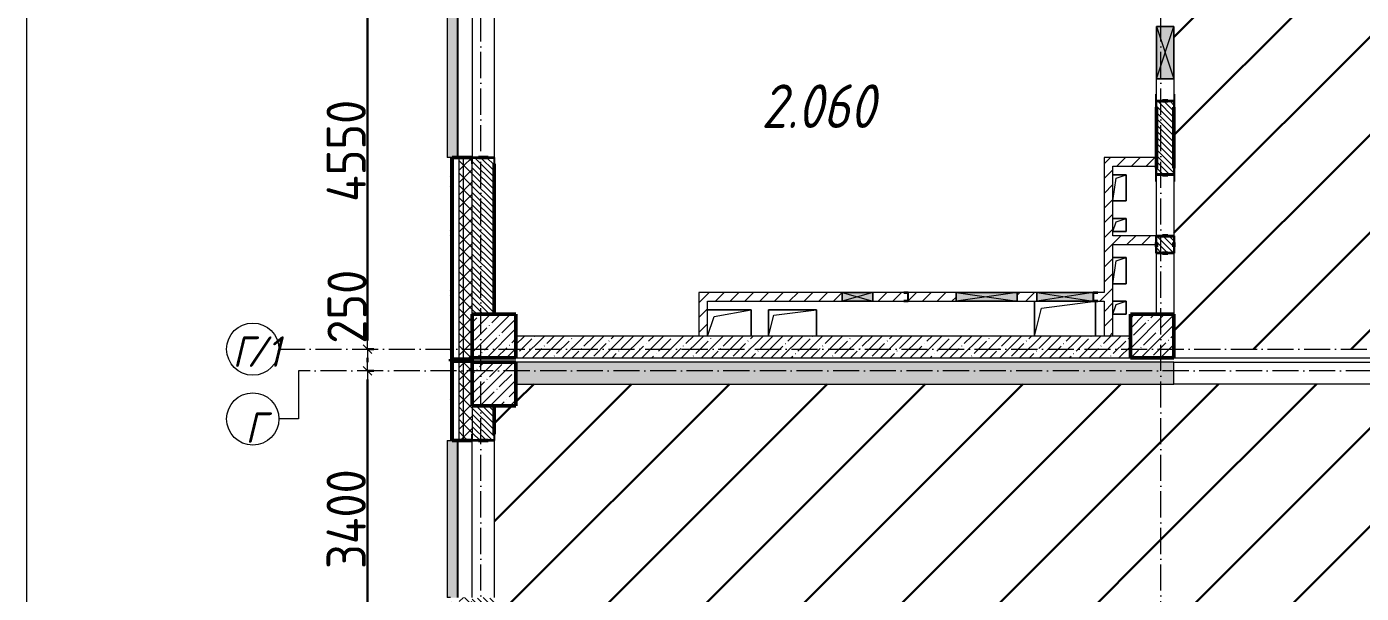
# Model space of a CAD drawing. Header units: millimetres. Extents: x 35697 to 388678, y -91946 to 171347.
# Drawn here: x 35697 to 51010, y 70544 to 77045 of the extents above; entities that cross this region are included whole.
import ezdxf

# ---------------------------------------------------------------- set-up
doc = ezdxf.new("R2010")
doc.units = ezdxf.units.MM
doc.linetypes.add('50_200_ШТРИХ_1Т_ш5_п1_п1_', pattern=[700, 500, -100, 0, -100])
for name, color, linetype, lineweight in [('2.1) ПГП окна 2.8 м', 5, 'Continuous', 30), ('3.1) ЖБ окна 1.2 м', 102, 'Continuous', 30), ('A-____-____-DIMS', 7, 'Continuous', 9), ('A-DETL-GENF-OTLN', 7, 'Continuous', 9), ('A-FLOR-____-OTLN', 7, 'Continuous', 9), ('A-GENM-____-MCUT', 7, 'Continuous', 25), ('A-GENM-____-OTLN', 7, 'Continuous', 9), ('A-GENM-____-OTLN-1', 7, 'Continuous', 25), ('A-GLAZ-____-OTLN', 7, 'Continuous', 9), ('A-WALL-____-MCUT-1', 7, 'Continuous', 9), ('A-WALL-____-MCUT-2', 7, 'Continuous', 50), ('A-WALL-____-MCUT-3', 7, 'Continuous', 9), ('A-WALL-____-OTLN', 7, 'Continuous', 9), ('A-WALL-____-PATT-1', 7, 'Continuous', 9), ('A-WALL-FNSH-MCUT-1', 7, 'Continuous', 9), ('I-WALL-____-OTLN', 7, 'Continuous', 9), ('S-COLS-____-MCUT', 7, 'Continuous', 50), ('S-COLS-____-OTLN', 7, 'Continuous', 9), ('S-GRID-____-IDEN', 7, 'Continuous', 9), ('S-GRID-____-OTLN', 7, 'Continuous', 9), ('S-GRID-____-OTLN-1', 7, '50_200_ШТРИХ_1Т_ш5_п1_п1_', 9), ('Марки помещений', 7, 'Continuous', 9)]:
    doc.layers.add(name, color=color, linetype=linetype, lineweight=lineweight)
doc.layers.add('A-GLAZ-____-OTLN-1', color=7, linetype='Continuous', lineweight=9, true_color=0xc0c0c0)
doc.styles.add('ISOCPEUR_I', font='isocpeui.ttf', dxfattribs={"width": 0.9, "height": 2.5})
doc.styles.add('ISOCPEUR_I_3', font='isocpeui.ttf', dxfattribs={"width": 0.85, "height": 2.2})
doc.styles.add('СПДС', font='isocpeur.ttf', dxfattribs={"width": 0.9})
doc.dimstyles.new('Размера А3', dxfattribs={"dimtxt": 200, "dimasz": 100, "dimexe": 70, "dimexo": 100, "dimgap": 20, "dimtad": 1, "dimdec": 0, "dimrnd": 10, "dimzin": 0, "dimdsep": 46, "dimtxsty": 'СПДС', "dimblk": 'ARROWHEAD_6', "dimcen": 1, "dimclrd": 256, "dimclre": 256, "dimclrt": 256, "dimazin": 0, "dimtfac": 1, "dimtdec": 0, "dimtmove": 2, "dimatfit": 3, "dimfxl": 1, "dimtolj": 1, "dimtzin": 0, "dimarcsym": 0})
pattern_1 = [(135, (43259.71, 63713.66), (-35.35534, -35.35534), [])]
pattern_2 = [(45, (43259.71, 63713.66), (-70.71068, 70.71068), []), (135, (43259.71, 63713.66), (-70.71068, -70.71068), [])]
pattern_3 = [(45, (43259.71, 63713.66), (-84.8528, 84.8528), [])]
pattern_4 = [(45, (43259.71, 63713.66), (-114.0493, 114.0493), []), (45, (43373.76, 63713.66), (-114.0493, 114.0493), [201.612, -40.322, 3.353, -36.97])]
pattern_5 = [(45, (43259.71, 63713.66), (-85.5366, 85.5366), []), (45, (43316.74, 63713.66), (-85.5366, 85.5366), [])]

# ---------------------------------------------------------------- blocks, each defined once
blk = doc.blocks.new('BSC_Колонна _Прямоугольная - 500х500-V42-АР1_План отверстий 2 этажа в осях 1-64_А-ГГ')
at = {"layer": 'S-COLS-____-OTLN'}
h = blk.add_hatch(dxfattribs=at)
h.set_pattern_fill('FP_71', color=256, style=0, pattern_type=2)
h.set_pattern_definition([(45, (2200, -9781.04), (-114.0493, 114.0493), []), (45, (2314.05, -9781.04), (-114.0493, 114.0493), [201.612, -40.322, 3.353, -36.97])])
h.paths.add_polyline_path([(-250, -250), (250, -250), (250, 250), (-250, 250)], flags=0)
at = {"layer": 'S-COLS-____-MCUT'}
for p, q in [((250, 250), (-250, 250)), ((-250, 250), (-250, -250)), ((250, -250), (250, 250)), ((-250, -250), (250, -250))]:
    blk.add_line(p, q, dxfattribs=at)
blk = doc.blocks.new('BSC_Колонна _Прямоугольная - 500х500-V43-АР1_План отверстий 2 этажа в осях 1-64_А-ГГ')
at = {"layer": 'S-COLS-____-OTLN'}
h = blk.add_hatch(dxfattribs=at)
h.set_pattern_fill('FP_72', color=256, style=0, pattern_type=2)
h.set_pattern_definition([(45, (-5350, -9781.04), (-114.0493, 114.0493), []), (45, (-5235.95, -9781.04), (-114.0493, 114.0493), [201.613, -40.323, 3.353, -36.97])])
h.paths.add_polyline_path([(-250, -250), (250, -250), (250, 250), (-250, 250)], flags=0)
at = {"layer": 'S-COLS-____-MCUT'}
for p, q in [((250, 250), (-250, 250)), ((-250, 250), (-250, -250)), ((250, -250), (250, 250)), ((-250, -250), (250, -250))]:
    blk.add_line(p, q, dxfattribs=at)
blk = doc.blocks.new('BSC_Колонна _Прямоугольная - 500х500-V137-АР1_План отверстий 2 этажа в осях 1-64_А-ГГ')
at = {"layer": 'S-COLS-____-OTLN'}
h = blk.add_hatch(dxfattribs=at)
h.set_pattern_fill('FP_167', color=256, style=0, pattern_type=2)
h.set_pattern_definition([(45, (2200, -9231.04), (-114.0493, 114.0493), []), (45, (2314.05, -9231.04), (-114.0493, 114.0493), [201.612, -40.322, 3.353, -36.97])])
h.paths.add_polyline_path([(-250, -250), (250, -250), (250, 250), (-250, 250), (-250, 105)], flags=0)
at = {"layer": 'S-COLS-____-MCUT'}
for p, q in [((250, 250), (-250, 250)), ((-250, 250), (-250, -250)), ((250, -250), (250, 250)), ((-250, -250), (250, -250))]:
    blk.add_line(p, q, dxfattribs=at)
blk = doc.blocks.new('Фахверк_СКБ_Уголок - 250_2700-27497298-АР1_План отверстий 2 этажа в осях 1-64_А-ГГ')
at = {"layer": 'A-GENM-____-MCUT'}
for p, q in [((200, 181), (125, 181)), ((125, 181), (125, 106)), ((131, 106), (131, 175)), ((131, 175), (200, 175)), ((200, 175), (200, 181)), ((125, 106), (131, 106)), ((131, -6), (125, -6)), ((125, -6), (125, -81)), ((125, -81), (200, -81)), ((131, -75), (131, -6)), ((200, -75), (131, -75)), ((200, -81), (200, -75))]:
    blk.add_line(p, q, dxfattribs=at)
blk = doc.blocks.new('Фахверк_СКБ_Уголок - 200_3960_зеркало-28268689-АР1_План отверстий 2 этажа в осях 1-64_А-ГГ')
at = {"layer": 'A-GENM-____-MCUT'}
for p, q in [((200, 156), (125, 156)), ((125, 156), (125, 81)), ((200, 150), (200, 156)), ((125, 81), (131, 81)), ((131, 19), (125, 19)), ((125, 19), (125, -56)), ((131, 81), (131, 150)), ((131, 150), (200, 150)), ((131, -50), (131, 19)), ((125, -56), (200, -56)), ((200, -50), (131, -50)), ((200, -56), (200, -50))]:
    blk.add_line(p, q, dxfattribs=at)
blk = doc.blocks.new('154_Стойка_СКБ_Уголок - СМ-2180_200-28268025-АР1_План отверстий 2 этажа в осях 1-64_А-ГГ')
at = {"layer": 'A-GENM-____-MCUT'}
for p, q in [((125, 156), (125, 81)), ((200, 156), (125, 156)), ((200, 150), (200, 156)), ((125, 81), (131, 81)), ((131, 19), (125, 19)), ((125, 19), (125, -56)), ((131, 81), (131, 150)), ((131, 150), (200, 150)), ((131, -50), (131, 19)), ((125, -56), (200, -56)), ((200, -50), (131, -50)), ((200, -56), (200, -50))]:
    blk.add_line(p, q, dxfattribs=at)
blk = doc.blocks.new('Стойка_Влож_Уголок_Опорный - Уголок-28213941-АР1_План отверстий 2 этажа в осях 1-64_А-ГГ')
at = {"layer": 'A-GENM-____-OTLN'}
for p, q in [((-212, -6), (-212, 0)), ((0, 0), (0, -6)), ((-212, -75), (-212, -6)), ((-212, -6), (-206, -6)), ((-212, -75), (-206, -75)), ((-6, -6), (0, -6)), ((-6, -75), (0, -75)), ((0, -6), (0, -75))]:
    blk.add_line(p, q, dxfattribs=at)
blk = doc.blocks.new('154_Фахверк_СКБ_Швеллер - Тип_100_3960-28318856-АР1_План отверстий 2 этажа в осях 1-64_А-ГГ')
at = {"layer": 'A-GENM-____-MCUT'}
for p, q in [((175, 50), (125, 50)), ((125, 50), (125, -50)), ((128, 47), (175, 47)), ((128, -47), (128, 47)), ((175, 47), (175, 50)), ((125, -50), (175, -50)), ((175, -47), (128, -47)), ((175, -50), (175, -47))]:
    blk.add_line(p, q, dxfattribs=at)
blk = doc.blocks.new('Стены 5 - Стены 4-30145060-АР1_План отверстий 2 этажа в осях 1-64_А-ГГ')
at = {"layer": 'A-WALL-____-MCUT-2'}
for p, q in [((-1844, 41030), (-1844, 41010)), ((-1594, 41030), (-1844, 41030)), ((-1844, 41010), (-1594, 41010)), ((-1594, 41010), (-1594, 41030))]:
    blk.add_line(p, q, dxfattribs=at)
blk = doc.blocks.new('AR_Отверстие прямоугольное _в плите_ - AR_Отверстие прямоугольное _в плите_-V148-АР1_План отверстий 2 этажа в осях 1-64_А-ГГ')
at = {"layer": 'A-GENM-____-OTLN'}
for p, q in [((75, 75), (-75, 75)), ((-75, -75), (-37, 37)), ((-37, 37), (75, 75)), ((75, -75), (75, 75)), ((-75, -75), (75, -75))]:
    blk.add_line(p, q, dxfattribs=at)
blk = doc.blocks.new('AR_Отверстие прямоугольное _в плите_ - AR_Отверстие прямоугольное _в плите_-V149-АР1_План отверстий 2 этажа в осях 1-64_А-ГГ')
at = {"layer": 'A-GENM-____-OTLN'}
for p, q in [((75, 150), (-75, 150)), ((-75, -150), (-37, 113)), ((-37, 113), (75, 150)), ((75, -150), (75, 150)), ((-75, -150), (75, -150))]:
    blk.add_line(p, q, dxfattribs=at)
blk = doc.blocks.new('AR_Отверстие прямоугольное _в плите_ - AR_Отверстие прямоугольное _в плите_-30552525-АР1_План отверстий 2 этажа в осях 1-64_А-ГГ')
at = {"layer": 'A-GENM-____-OTLN'}
for p, q in [((-350, 200), (-350, -200)), ((-270, 120), (350, 200)), ((350, -200), (350, 200)), ((-350, -200), (-270, 120))]:
    blk.add_line(p, q, dxfattribs=at)
blk = doc.blocks.new('AR_Отверстие прямоугольное _в плите_ - AR_Отверстие прямоугольное _в плите_-30459267-АР1_План отверстий 2 этажа в осях 1-64_А-ГГ')
at = {"layer": 'A-GENM-____-OTLN'}
for p, q in [((250, 150), (-250, 150)), ((-250, -150), (-175, 75)), ((-175, 75), (250, 150)), ((250, -150), (250, 150))]:
    blk.add_line(p, q, dxfattribs=at)
blk = doc.blocks.new('AR_Отверстие прямоугольное _в плите_ - AR_Отверстие прямоугольное _в плите_-30552596-АР1_План отверстий 2 этажа в осях 1-64_А-ГГ')
at = {"layer": 'A-GENM-____-OTLN'}
for p, q in [((275, 150), (-275, 150)), ((-275, 150), (-275, -150)), ((-275, -150), (-215, 90)), ((-215, 90), (275, 150)), ((275, -150), (275, 150))]:
    blk.add_line(p, q, dxfattribs=at)
blk = doc.blocks.new('Отлив_СКБ - Отлив витража_120_НВФ-31885689-АР1_План отверстий 2 этажа в осях 1-64_А-ГГ')
at = {"layer": 'A-GLAZ-____-OTLN-1'}
for points in [[(1800, 2), (1800, 120), (0, 120), (0, 2), (1103, 2)], [(1103, 0), (1800, 0), (1800, 2), (0, 2), (0, 0)]]:
    blk.add_hatch(color=256, dxfattribs=at).paths.add_polyline_path(points, flags=0)
at = {"layer": 'A-GLAZ-____-OTLN'}
for p, q in [((0, 83), (0, 120)), ((1800, 120), (0, 120)), ((0, 2), (1800, 2)), ((1800, 120), (1800, 83)), ((1800, 0), (0, 0))]:
    blk.add_line(p, q, dxfattribs=at)
blk = doc.blocks.new('AR_Отверстие прямоугольное _в стене_ - AR_Отверстие прямоугольное _в стене__ОВ-36887039-АР1_План отверстий 2 этажа в осях 1-64_А-ГГ')
at = {"layer": 'A-GLAZ-____-OTLN'}
blk.add_hatch(color=256, dxfattribs=at).paths.add_polyline_path([(325, -50), (325, 50), (-325, 50), (-325, -50), (55, -50)], flags=0)
at = {"layer": 'A-DETL-GENF-OTLN'}
for p, q in [((-325, -50), (-325, 50)), ((-325, 50), (325, 50)), ((325, 50), (-325, -50)), ((-325, 50), (325, -50)), ((325, 50), (-325, 50)), ((-325, 50), (-325, -50)), ((325, 50), (325, -50)), ((325, -50), (325, 50)), ((325, -50), (-325, -50)), ((-325, -50), (325, -50))]:
    blk.add_line(p, q, dxfattribs=at)
blk = doc.blocks.new('AR_Отверстие прямоугольное _в стене__БезПР - AR_Отверстие прямоугольное _в стене__БезПР-36429042-АР1_План отверстий 2 этажа в осях 1-64_А-ГГ')
at = {"layer": 'A-GLAZ-____-OTLN'}
blk.add_hatch(color=256, dxfattribs=at).paths.add_polyline_path([(-350, -50), (350, -50), (350, 50), (-350, 50)], flags=0)
at = {"layer": 'A-DETL-GENF-OTLN'}
for p, q in [((-350, -50), (-350, 50)), ((-350, 50), (350, 50)), ((350, 50), (-350, -50)), ((-350, 50), (350, -50)), ((350, 50), (-350, 50)), ((-350, 50), (-350, -50)), ((350, 50), (350, -50)), ((350, -50), (350, 50)), ((350, -50), (-350, -50)), ((-350, -50), (350, -50))]:
    blk.add_line(p, q, dxfattribs=at)
at = {"layer": 'A-GLAZ-____-OTLN'}
blk.add_line((350, 50), (-350, 50), dxfattribs=at)
blk = doc.blocks.new('AR_Отверстие прямоугольное _в стене__БезПР - AR_Отверстие прямоугольное _в стене__БезПР-36788977-АР1_План отверстий 2 этажа в осях 1-64_А-ГГ')
at = {"layer": 'A-GLAZ-____-OTLN'}
blk.add_hatch(color=256, dxfattribs=at).paths.add_polyline_path([(175, -50), (175, 50), (-175, 50), (-175, -50)], flags=0)
at = {"layer": 'A-DETL-GENF-OTLN'}
for p, q in [((-175, -50), (-175, 50)), ((-175, 50), (175, 50)), ((175, 50), (-175, -50)), ((-175, 50), (175, -50)), ((175, 50), (-175, 50)), ((-175, 50), (-175, -50)), ((175, 50), (175, -50)), ((175, -50), (175, 50)), ((175, -50), (-175, -50)), ((-175, -50), (175, -50))]:
    blk.add_line(p, q, dxfattribs=at)
at = {"layer": 'A-GLAZ-____-OTLN'}
blk.add_line((175, 50), (-175, 50), dxfattribs=at)
blk = doc.blocks.new('AR_Отверстие прямоугольное _в стене_ - AR_Отверстие прямоугольное _в стене__ОВ-36870782-АР1_План отверстий 2 этажа в осях 1-64_А-ГГ')
at = {"layer": 'A-GLAZ-____-OTLN'}
blk.add_hatch(color=256, dxfattribs=at).paths.add_polyline_path([(-300, 100), (-300, -100), (300, -100), (300, 100)], flags=0)
at = {"layer": 'A-DETL-GENF-OTLN'}
for p, q in [((-300, -100), (-300, 100)), ((-300, 100), (300, 100)), ((300, 100), (-300, -100)), ((-300, 100), (300, -100)), ((300, 100), (-300, 100)), ((-300, 100), (-300, -100)), ((300, 100), (300, -100)), ((300, -100), (300, 100)), ((300, -100), (-300, -100)), ((-300, -100), (300, -100))]:
    blk.add_line(p, q, dxfattribs=at)
blk = doc.blocks.new('154_Фахверк_СКБ_Швеллер - Тип_100_3960_зеркало-V199-АР1_План отверстий 2 этажа в осях 1-64_А-ГГ')
at = {"layer": 'A-GENM-____-MCUT'}
for p, q in [((175, 50), (125, 50)), ((128, 47), (175, 47)), ((128, -47), (128, 47)), ((175, 47), (175, 50)), ((125, -50), (175, -50)), ((175, -47), (128, -47)), ((175, -50), (175, -47))]:
    blk.add_line(p, q, dxfattribs=at)
blk = doc.blocks.new('Ось сетки - Круг_Ø6_00__ISO-2_5_0_9K_-25732049-АР1_План отверстий 2 этажа в осях 1-64_А-ГГ')
at = {"layer": 'S-GRID-____-IDEN'}
blk.add_circle((0, 0), 3, dxfattribs=at)
blk = doc.blocks.new('ARROWHEAD_6')
at = {"color": 0, "linetype": 'Continuous'}
for p, q in [((0, 0), (-1, 0)), ((-0.5, -0.5), (0.5, 0.5))]:
    blk.add_line(p, q, dxfattribs=at)
blk = doc.blocks.new('*D1862')
at = {"layer": 'A-____-____-DIMS', "lineweight": -2, "transparency": 16777216}
for p, q in [((-19249, 468397), (-19173, 468397)), ((-19243, 465097), (-19243, 468297)), ((-19249, 464997), (-19173, 464997))]:
    blk.add_line(p, q, dxfattribs=at)
at = {"layer": 'Defpoints', "color": 0, "transparency": 16777216}
for p in [(-19349, 468397), (-19243, 468397), (-19349, 464997)]:
    blk.add_point(p, dxfattribs=at)
at = {"layer": 'A-____-____-DIMS', "lineweight": -2, "transparency": 16777216, "xscale": 100, "yscale": 100, "zscale": 100}
for p, rotation in [((-19243, 468397), 90), ((-19243, 464997), 270)]:
    blk.add_blockref('ARROWHEAD_6', p, dxfattribs=dict(at, rotation=rotation))
at = {"layer": 'A-____-____-DIMS', "transparency": 16777216, "insert": (-19488, 466697), "char_height": 450, "attachment_point": 5, "rotation": 90, "style": 'СПДС'}
blk.add_mtext('\\A1;3400', dxfattribs=at)
blk = doc.blocks.new('*D1863')
at = {"layer": 'A-____-____-DIMS', "lineweight": -2, "transparency": 16777216}
for p, q in [((-19249, 468647), (-19173, 468647)), ((-19243, 468497), (-19243, 468547)), ((-19249, 468397), (-19173, 468397))]:
    blk.add_line(p, q, dxfattribs=at)
at = {"layer": 'Defpoints', "color": 0, "transparency": 16777216}
for p in [(-19349, 468647), (-19243, 468647), (-19349, 468397)]:
    blk.add_point(p, dxfattribs=at)
at = {"layer": 'A-____-____-DIMS', "lineweight": -2, "transparency": 16777216, "xscale": 100, "yscale": 100, "zscale": 100}
for p, rotation in [((-19243, 468647), 90), ((-19243, 468397), 270)]:
    blk.add_blockref('ARROWHEAD_6', p, dxfattribs=dict(at, rotation=rotation))
at = {"layer": 'A-____-____-DIMS', "transparency": 16777216, "insert": (-19703, 468709), "char_height": 450, "attachment_point": 1, "rotation": 90, "line_spacing_factor": 1.149209, "style": 'СПДС'}
blk.add_mtext('\\A1;250', dxfattribs=at)
blk = doc.blocks.new('*D1864')
at = {"layer": 'A-____-____-DIMS', "lineweight": -2, "transparency": 16777216}
for p, q in [((-19249, 473197), (-19173, 473197)), ((-19243, 468747), (-19243, 473097)), ((-19249, 468647), (-19173, 468647))]:
    blk.add_line(p, q, dxfattribs=at)
at = {"layer": 'Defpoints', "color": 0, "transparency": 16777216}
for p in [(-19349, 473197), (-19243, 473197), (-19349, 468647)]:
    blk.add_point(p, dxfattribs=at)
at = {"layer": 'A-____-____-DIMS', "lineweight": -2, "transparency": 16777216, "xscale": 100, "yscale": 100, "zscale": 100}
for p, rotation in [((-19243, 473197), 90), ((-19243, 468647), 270)]:
    blk.add_blockref('ARROWHEAD_6', p, dxfattribs=dict(at, rotation=rotation))
at = {"layer": 'A-____-____-DIMS', "transparency": 16777216, "insert": (-19488, 470922), "char_height": 450, "attachment_point": 5, "rotation": 90, "style": 'СПДС'}
blk.add_mtext('\\A1;4550', dxfattribs=at)
blk = doc.blocks.new('2этаж')
at = {"layer": 'S-GRID-____-OTLN-1', "color": 251, "ltscale": 0.6, "true_color": 0x636466}
for p, q in [((-17941.7, 454533.3), (-17941.7, 508896.9)), ((-10141.7, 454533.3), (-10141.7, 508896.9)), ((-20260.4, 468647), (8278.9, 468647)), ((88482.7, 468397), (-20037.2, 468397))]:
    blk.add_line(p, q, dxfattribs=at)
at = {"layer": 'S-GRID-____-IDEN', "char_height": 350, "attachment_point": 1, "style": 'ISOCPEUR_I'}
for s, insert, width in [('\\fISOCPEUR|b0|i1|c204|p34|;\\W.9;Г', (-20792.1, 468793.6), 202.025), ('/1', (-20625.4, 468793.6), 346.329), ('\\fISOCPEUR|b0|i1|c204|p34|;\\W.9;Г', (-20644.3, 467922.7), 202.025)]:
    blk.add_mtext(s, dxfattribs=dict(at, insert=insert, width=width))
at = {"layer": 'A-____-____-DIMS'}
for base, p1, p2, picture, middle in [((-19243.1, 473197), (-19349.1, 468647), (-19349.1, 473197), '*D1864', (-19488.1, 470922)), ((-19243.1, 468397), (-19349.1, 464997), (-19349.1, 468397), '*D1862', (-19488.1, 466697))]:
    dim = blk.add_linear_dim(base=base, p1=p1, p2=p2, angle=90, dimstyle='Размера А3', override={"dimtxt": 450}, dxfattribs=at)
    dim.commit()
    dim.dimension.update_dxf_attribs({"geometry": picture, "text_midpoint": middle})
dim = blk.add_linear_dim(base=(-19243.1, 468647), p1=(-19349.1, 468397), p2=(-19349.1, 468647), angle=90, dimstyle='Размера А3', override={"dimtxt": 450}, dxfattribs=at)
dim.commit()
dim.dimension.update_dxf_attribs({"geometry": '*D1863', "text_midpoint": (-19403, 469093.8), "dimtype": 128, "text_rotation": 90})

msp = doc.modelspace()

# ---------------------------------------------------------------- hatches: boundary and pattern name
at = {"layer": '2.1) ПГП окна 2.8 м'}
h = msp.add_hatch(dxfattribs=at)
h.set_pattern_fill('ANSI31', color=5, scale=250)
h.paths.add_polyline_path([(52860, 77645), (52860, 77895), (48860, 77895), (48860, 77645), (48860, 77420), (48866, 77420), (48866, 77345), (48866, 77270), (48860, 77045), (48860, 76445), (48860, 76270), (48866, 76270), (48866, 76201), (48866, 76195), (48866, 76120), (48860, 75420), (48866, 75420), (48866, 75345), (48866, 75339), (48866, 75270), (48860, 74645), (48866, 74645), (48866, 74570), (48860, 74520), (48866, 74520), (48866, 74445), (48860, 73745), (48860, 73345), (52860, 73345), (52860, 73745)])
h = msp.add_hatch(dxfattribs=at)
h.set_pattern_fill('ANSI31', color=5, scale=250)
h.paths.add_polyline_path([(48710, 72945), (41310, 72945), (41310, 72695), (41060, 72695), (41060, 72370), (41066, 72370), (41066, 72295), (41060, 70495), (41066, 70495), (41066, 70420), (41063, 70245), (41160, 70245), (41160, 70045), (41310, 70045), (41310, 69795), (42910, 69795), (43360, 69795), (44460, 69795), (45110, 69795), (45710, 69795), (45960, 69795), (46760, 69795), (48360, 69795), (48560, 69795), (48710, 69795)])
h = msp.add_hatch(dxfattribs=at)
h.set_pattern_fill('ANSI31', color=5, scale=250)
h.paths.add_polyline_path([(53110, 72945), (52860, 72945), (48860, 72945), (48710, 72945), (48710, 69795), (49085, 69795), (49085, 69801), (49160, 69801), (49520, 69795), (49820, 69795), (50235, 69795), (50235, 69801), (50304, 69801), (50310, 69801), (50385, 69801), (51835, 69795), (51835, 69801), (51910, 69801), (51916, 69801), (51985, 69801), (52390, 69795), (52590, 69795), (52985, 69795), (52985, 69801), (53054, 69801), (53060, 69801), (53110, 69801)])
at = {"layer": 'A-WALL-____-PATT-1'}
h = msp.add_hatch(dxfattribs=at)
h.set_pattern_fill('FP_3', color=256, style=0, pattern_type=2)
h.set_pattern_definition(pattern_5)
h.paths.add_polyline_path([(40560, 73230), (40580, 73230), (40580, 75545), (40560, 75545), (40560, 74769)], flags=0)
h.paths.add_polyline_path([(40580, 77345), (40580, 78795), (40560, 78795), (40560, 77345)], flags=0)
h.paths.add_polyline_path([(40580, 80595), (40580, 81795), (40560, 81795), (40560, 80595)], flags=0)
h.paths.add_polyline_path([(40560, 83595), (40580, 83595), (40580, 84795), (40560, 84795)], flags=0)
h.paths.add_polyline_path([(40580, 86595), (40580, 87795), (40560, 87795), (40560, 86595)], flags=0)
h.paths.add_polyline_path([(40580, 89595), (40580, 90520), (40560, 90520), (40560, 89595)], flags=0)
h = msp.add_hatch(dxfattribs=at)
h.set_pattern_fill('FP_1', color=256, style=0, pattern_type=2)
h.set_pattern_definition(pattern_2)
h.paths.add_polyline_path([(40710, 73230), (40710, 75545), (40660, 75545), (40660, 73230)], flags=0)
h.paths.add_polyline_path([(40710, 77345), (40710, 78795), (40660, 78795), (40660, 77345)], flags=0)
h.paths.add_polyline_path([(40710, 80595), (40710, 81795), (40660, 81795), (40660, 80595)], flags=0)
h.paths.add_polyline_path([(40660, 83595), (40710, 83595), (40710, 84795), (40660, 84795)], flags=0)
h.paths.add_polyline_path([(40710, 86595), (40710, 87795), (40660, 87795), (40660, 86595)], flags=0)
h.paths.add_polyline_path([(40710, 89595), (40710, 90445), (40660, 90445), (40660, 89595)], flags=0)
h = msp.add_hatch(dxfattribs=at)
h.set_pattern_fill('FP_1', color=256, style=0, pattern_type=2)
h.set_pattern_definition(pattern_2)
h.paths.add_polyline_path([(40710, 73230), (40810, 73230), (40810, 75470), (40804, 75470), (40804, 75545), (40710, 75545), (40710, 73245)], flags=0)
h.paths.add_polyline_path([(40804, 77345), (40804, 77420), (40810, 77420), (40810, 78720), (40804, 78720), (40804, 78795), (40710, 78795), (40710, 77345)], flags=0)
h.paths.add_polyline_path([(40804, 80595), (40804, 80670), (40810, 80670), (40810, 81720), (40804, 81720), (40804, 81795), (40710, 81795), (40710, 80595)], flags=0)
h.paths.add_polyline_path([(40710, 83595), (40804, 83595), (40804, 83670), (40810, 83670), (40810, 84720), (40804, 84720), (40804, 84795), (40710, 84795), (40710, 83601)], flags=0)
h.paths.add_polyline_path([(40804, 86595), (40804, 86670), (40810, 86670), (40810, 87720), (40804, 87720), (40804, 87795), (40710, 87795), (40710, 86595)], flags=0)
h.paths.add_polyline_path([(40710, 89595), (40804, 89595), (40804, 89670), (40810, 89670), (40810, 90445), (40710, 90445), (40710, 89601)], flags=0)
h = msp.add_hatch(dxfattribs=at)
h.set_pattern_fill('FP_6', color=256, style=0, pattern_type=2)
h.set_pattern_definition(pattern_1)
h.paths.add_polyline_path([(40810, 73745), (41060, 73745), (41059, 75539), (40991, 75539), (40991, 75545), (40879, 75545), (40879, 75539), (40810, 75539), (40810, 74769)], flags=0)
h.paths.add_polyline_path([(40991, 77345), (40991, 77351), (41060, 77351), (41060, 77645), (40810, 77645), (40810, 77351), (40879, 77351), (40879, 77345)], flags=0)
h = msp.add_hatch(dxfattribs=at)
h.set_pattern_fill('FP_6', color=256, style=0, pattern_type=2)
h.set_pattern_definition(pattern_1)
h.paths.add_polyline_path([(48791, 74445), (48791, 74451), (48860, 74451), (48860, 74639), (48791, 74639), (48791, 74645), (48729, 74645), (48729, 74639), (48660, 74639), (48660, 74451), (48729, 74451), (48729, 74445)], flags=0)
h.paths.add_polyline_path([(48729, 75345), (48791, 75345), (48791, 75351), (48860, 75351), (48860, 76189), (48791, 76189), (48791, 76195), (48729, 76195), (48729, 76189), (48660, 76189), (48660, 75351), (48729, 75351)], flags=0)
h.paths.add_polyline_path([(48791, 77345), (48860, 77345), (48860, 77645), (48660, 77645), (48660, 77345), (48729, 77345)], flags=0)
h = msp.add_hatch(dxfattribs=at)
h.set_pattern_fill('FP_4', color=256, style=0, pattern_type=2)
h.set_pattern_definition(pattern_3)
h.paths.add_polyline_path([(48060, 73495), (48160, 73495), (48160, 75545), (48060, 75545), (48060, 73895)], flags=0)
h = msp.add_hatch(dxfattribs=at)
h.set_pattern_fill('FP_4', color=256, style=0, pattern_type=2)
h.set_pattern_definition(pattern_3)
h.paths.add_polyline_path([(48660, 75445), (48660, 75545), (48160, 75545), (48160, 75445), (48548, 75445)], flags=0)
h = msp.add_hatch(dxfattribs=at)
h.set_pattern_fill('FP_4', color=256, style=0, pattern_type=2)
h.set_pattern_definition(pattern_3)
h.paths.add_polyline_path([(48660, 74545), (48660, 74570), (48654, 74570), (48654, 74645), (48160, 74645), (48160, 74545), (48654, 74545)], flags=0)
h = msp.add_hatch(dxfattribs=at)
h.set_pattern_fill('FP_4', color=256, style=0, pattern_type=2)
h.set_pattern_definition(pattern_3)
h.paths.add_polyline_path([(43510, 73495), (43510, 73995), (43410, 73995), (43410, 73495)], flags=0)
h = msp.add_hatch(dxfattribs=at)
h.set_pattern_fill('FP_4', color=256, style=0, pattern_type=2)
h.set_pattern_definition(pattern_3)
h.paths.add_polyline_path([(47985, 73895), (48060, 73895), (48060, 73995), (47985, 73995), (47985, 73992), (47938, 73992), (47938, 73898), (47985, 73898)], flags=0)
h.paths.add_polyline_path([(46360, 73895), (46360, 73995), (45810, 73995), (45810, 73895)], flags=0)
h.paths.add_polyline_path([(47060, 73895), (47285, 73895), (47285, 73995), (47060, 73995)], flags=0)
h.paths.add_polyline_path([(45055, 73895), (45055, 73995), (43510, 73995), (43510, 73895)], flags=0)
h.paths.add_polyline_path([(45405, 73895), (45760, 73895), (45760, 73898), (45807, 73898), (45807, 73992), (45760, 73992), (45760, 73995), (45405, 73995), (45405, 73898)], flags=0)
h = msp.add_hatch(dxfattribs=at)
h.set_pattern_fill('FP_25', color=256, style=0, pattern_type=2)
h.set_pattern_definition(pattern_4)
h.paths.add_polyline_path([(47665, 73245), (48360, 73245), (48360, 73495), (41310, 73495), (41310, 73245), (46781, 73245)], flags=0)
h = msp.add_hatch(dxfattribs=at)
h.set_pattern_fill('FP_3', color=256, style=0, pattern_type=2)
h.set_pattern_definition(pattern_5)
h.paths.add_polyline_path([(40560, 61545), (40580, 61545), (40580, 65945), (40560, 65945), (40560, 64450)], flags=0)
h.paths.add_polyline_path([(40560, 67745), (40580, 67745), (40580, 70495), (40560, 70495), (40560, 67890)], flags=0)
h.paths.add_polyline_path([(40580, 72295), (40580, 73210), (40560, 73210), (40560, 72295)], flags=0)
h = msp.add_hatch(dxfattribs=at)
h.set_pattern_fill('FP_1', color=256, style=0, pattern_type=2)
h.set_pattern_definition(pattern_2)
h.paths.add_polyline_path([(40660, 61645), (40710, 61645), (40710, 65945), (40660, 65945), (40660, 64450)], flags=0)
h.paths.add_polyline_path([(40710, 67745), (40710, 70495), (40660, 70495), (40660, 67745)], flags=0)
h.paths.add_polyline_path([(40710, 72295), (40710, 73230), (40660, 73230), (40660, 72295)], flags=0)
h = msp.add_hatch(dxfattribs=at)
h.set_pattern_fill('FP_1', color=256, style=0, pattern_type=2)
h.set_pattern_definition(pattern_2)
h.paths.add_polyline_path([(40710, 61695), (40810, 61695), (40810, 65945), (40710, 65945), (40710, 64450)], flags=0)
h.paths.add_polyline_path([(40810, 67745), (40810, 70420), (40804, 70420), (40804, 70495), (40710, 70495), (40710, 67745)], flags=0)
h.paths.add_polyline_path([(40804, 72295), (40804, 72370), (40810, 72370), (40810, 73230), (40710, 73230), (40710, 72295)], flags=0)
h = msp.add_hatch(dxfattribs=at)
h.set_pattern_fill('FP_25', color=256, style=0, pattern_type=2)
h.set_pattern_definition(pattern_4)
h.paths.add_polyline_path([(65910, 72945), (66810, 72945), (66810, 73195), (65910, 73195)], flags=0)
h.paths.add_polyline_path([(63810, 72945), (63810, 73195), (56160, 73195), (56160, 72945), (60921, 72945)], flags=0)
h.paths.add_polyline_path([(54060, 72945), (54060, 73195), (52860, 73195), (52860, 72945), (53851, 72945)], flags=0)
h.paths.add_polyline_path([(48548, 72945), (48860, 72945), (48860, 73195), (41310, 73195), (41310, 72945), (46781, 72945)], flags=0)
h = msp.add_hatch(dxfattribs=at)
h.set_pattern_fill('FP_6', color=256, style=0, pattern_type=2)
h.set_pattern_definition(pattern_1)
h.paths.add_polyline_path([(40810, 70045), (41060, 70045), (41060, 70489), (40991, 70489), (40991, 70495), (40879, 70495), (40879, 70489), (40810, 70489), (40810, 70420)], flags=0)
h.paths.add_polyline_path([(40879, 72295), (40991, 72295), (40991, 72301), (41060, 72301), (41060, 72695), (40810, 72695), (40810, 72301), (40879, 72301)], flags=0)

# ---------------------------------------------------------------- linework, layer by layer
at = {"color": 1, "lineweight": 0}
msp.add_lwpolyline([(35697, 156516), (148933, 156516), (148933, 57688), (35697, 57688)], close=True, dxfattribs=at)
at = {"layer": 'A-FLOR-____-OTLN'}
for p, q in [((48160, 75345), (48310, 75345)), ((48310, 75345), (48310, 75045)), ((48310, 75045), (48160, 75045)), ((48160, 74845), (48310, 74845)), ((48310, 74845), (48310, 74695)), ((48310, 74695), (48160, 74695)), ((48160, 74395), (48310, 74395)), ((48310, 74395), (48310, 74095)), ((48310, 74095), (48160, 74095)), ((47260, 73495), (47260, 73895)), ((47960, 73895), (47960, 73495)), ((48160, 73895), (48310, 73895)), ((48310, 73895), (48310, 73745)), ((43510, 73795), (44010, 73795)), ((44010, 73795), (44010, 73495)), ((44210, 73795), (44760, 73795)), ((44210, 73495), (44210, 73795)), ((44760, 73795), (44760, 73495)), ((48310, 73745), (48160, 73745)), ((48860, 73245), (52860, 73245))]:
    msp.add_line(p, q, dxfattribs=at)
at = {"layer": 'A-WALL-____-MCUT-1'}
for p, q in [((48360, 73495), (41310, 73495)), ((41310, 73245), (48360, 73245)), ((48860, 73195), (41310, 73195)), ((48860, 72945), (48860, 73195)), ((41310, 72945), (48860, 72945))]:
    msp.add_line(p, q, dxfattribs=at)
at = {"layer": 'A-WALL-____-MCUT-2'}
for p, q in [((48660, 76120), (48660, 75420)), ((48791, 76195), (48729, 76195)), ((48860, 75420), (48860, 76120)), ((40804, 75545), (40580, 75545)), ((40580, 75545), (40580, 72295)), ((40991, 75545), (40879, 75545)), ((41060, 73745), (41060, 75470)), ((48729, 75345), (48791, 75345)), ((48791, 74645), (48729, 74645)), ((48660, 74520), (48660, 74570)), ((48729, 74445), (48791, 74445)), ((48860, 74520), (48860, 74570)), ((40810, 73195), (40810, 73245)), ((41060, 72370), (41060, 72695)), ((40580, 72295), (40804, 72295)), ((40879, 72295), (40991, 72295))]:
    msp.add_line(p, q, dxfattribs=at)
at = {"layer": 'A-WALL-____-MCUT-3'}
for p, q in [((40660, 72295), (40660, 75545)), ((40710, 72295), (40710, 75545)), ((40810, 73745), (40810, 75470)), ((40810, 72695), (40810, 72370))]:
    msp.add_line(p, q, dxfattribs=at)
at = {"layer": 'A-WALL-____-OTLN'}
for p, q in [((40810, 77345), (40810, 75545)), ((41060, 77345), (41060, 75545)), ((48860, 73195), (52860, 73195)), ((52860, 72945), (48860, 72945)), ((40810, 70495), (40810, 72295)), ((41060, 72295), (41060, 70495))]:
    msp.add_line(p, q, dxfattribs=at)
at = {"layer": 'A-WALL-FNSH-MCUT-1'}
for p, q in [((40560, 75545), (40560, 73230)), ((40580, 75545), (40560, 75545)), ((48060, 75545), (48060, 73995)), ((48660, 75545), (48060, 75545)), ((48160, 74645), (48160, 75445)), ((48160, 75445), (48660, 75445)), ((48654, 74645), (48160, 74645)), ((48160, 73495), (48160, 74545)), ((48160, 74545), (48660, 74545)), ((45055, 73995), (43410, 73995)), ((43410, 73995), (43410, 73495)), ((45760, 73995), (45405, 73995)), ((46360, 73995), (45810, 73995)), ((47285, 73995), (47060, 73995)), ((48060, 73995), (47985, 73995)), ((43510, 73895), (45055, 73895)), ((43510, 73495), (43510, 73895)), ((45405, 73895), (45760, 73895)), ((45810, 73895), (46360, 73895)), ((47060, 73895), (47285, 73895)), ((47985, 73895), (48060, 73895)), ((48060, 73895), (48060, 73495)), ((40560, 73230), (40580, 73230)), ((40560, 73210), (40560, 72295)), ((40580, 73210), (40560, 73210)), ((40560, 72295), (40580, 72295))]:
    msp.add_line(p, q, dxfattribs=at)
at = {"layer": 'I-WALL-____-OTLN'}
for p, q in [((48660, 76195), (48660, 76445)), ((48860, 76445), (48860, 76195)), ((48660, 74645), (48660, 75345)), ((48860, 75345), (48860, 74645)), ((48660, 73745), (48660, 74445)), ((48860, 74445), (48860, 73745))]:
    msp.add_line(p, q, dxfattribs=at)
at = {"layer": 'S-GRID-____-OTLN'}
for p, q in [((38814, 73095), (38814, 72544)), ((38814, 72544), (38591, 72544))]:
    msp.add_line(p, q, dxfattribs=at)

# ---------------------------------------------------------------- block references
at = {"layer": '3.1) ЖБ окна 1.2 м'}
msp.add_blockref('2этаж', (58851, -395302), dxfattribs=at)
at = {"layer": 'A-GENM-____-OTLN', "rotation": 180}
msp.add_blockref('Стойка_Влож_Уголок_Опорный - Уголок-28213941-АР1_План отверстий 2 этажа в осях 1-64_А-ГГ', (48654, 76195), dxfattribs=at)
at = {"layer": 'A-GENM-____-OTLN'}
for name, p in [('AR_Отверстие прямоугольное _в плите_ - AR_Отверстие прямоугольное _в плите_-V149-АР1_План отверстий 2 этажа в осях 1-64_А-ГГ', (48235, 75195)), ('Стойка_Влож_Уголок_Опорный - Уголок-28213941-АР1_План отверстий 2 этажа в осях 1-64_А-ГГ', (48866, 75345)), ('AR_Отверстие прямоугольное _в плите_ - AR_Отверстие прямоугольное _в плите_-V148-АР1_План отверстий 2 этажа в осях 1-64_А-ГГ', (48235, 74770)), ('AR_Отверстие прямоугольное _в плите_ - AR_Отверстие прямоугольное _в плите_-V149-АР1_План отверстий 2 этажа в осях 1-64_А-ГГ', (48235, 74245)), ('AR_Отверстие прямоугольное _в плите_ - AR_Отверстие прямоугольное _в плите_-30552525-АР1_План отверстий 2 этажа в осях 1-64_А-ГГ', (47610, 73695)), ('AR_Отверстие прямоугольное _в плите_ - AR_Отверстие прямоугольное _в плите_-V148-АР1_План отверстий 2 этажа в осях 1-64_А-ГГ', (48235, 73820)), ('AR_Отверстие прямоугольное _в плите_ - AR_Отверстие прямоугольное _в плите_-30459267-АР1_План отверстий 2 этажа в осях 1-64_А-ГГ', (43760, 73645)), ('AR_Отверстие прямоугольное _в плите_ - AR_Отверстие прямоугольное _в плите_-30552596-АР1_План отверстий 2 этажа в осях 1-64_А-ГГ', (44485, 73645))]:
    msp.add_blockref(name, p, dxfattribs=at)
at = {"layer": 'A-GENM-____-OTLN-1'}
for name, p, rotation in [('154_Стойка_СКБ_Уголок - СМ-2180_200-28268025-АР1_План отверстий 2 этажа в осях 1-64_А-ГГ', (48710, 76320), 269.9999999999999), ('Фахверк_СКБ_Уголок - 250_2700-27497298-АР1_План отверстий 2 этажа в осях 1-64_А-ГГ', (40885, 75670), 269.9999999999999), ('154_Стойка_СКБ_Уголок - СМ-2180_200-28268025-АР1_План отверстий 2 этажа в осях 1-64_А-ГГ', (48810, 75220), 89.99999999999991), ('Фахверк_СКБ_Уголок - 200_3960_зеркало-28268689-АР1_План отверстий 2 этажа в осях 1-64_А-ГГ', (48710, 74770), 269.9999999999999), ('Фахверк_СКБ_Уголок - 200_3960_зеркало-28268689-АР1_План отверстий 2 этажа в осях 1-64_А-ГГ', (48810, 74320), 89.99999999999991), ('154_Фахверк_СКБ_Швеллер - Тип_100_3960-28318856-АР1_План отверстий 2 этажа в осях 1-64_А-ГГ', (45935, 73945), 180), ('Фахверк_СКБ_Уголок - 250_2700-27497298-АР1_План отверстий 2 этажа в осях 1-64_А-ГГ', (40985, 72170), 89.99999999999991)]:
    msp.add_blockref(name, p, dxfattribs=dict(at, rotation=rotation))
msp.add_blockref('154_Фахверк_СКБ_Швеллер - Тип_100_3960_зеркало-V199-АР1_План отверстий 2 этажа в осях 1-64_А-ГГ', (47810, 73945), dxfattribs=at)
at = {"layer": 'A-GLAZ-____-OTLN'}
for name, p, rotation in [('Отлив_СКБ - Отлив витража_120_НВФ-31885689-АР1_План отверстий 2 этажа в осях 1-64_А-ГГ', (40643, 75545), 90), ('AR_Отверстие прямоугольное _в стене_ - AR_Отверстие прямоугольное _в стене__ОВ-36870782-АР1_План отверстий 2 этажа в осях 1-64_А-ГГ', (48760, 76745), 89.99999999999991), ('Отлив_СКБ - Отлив витража_120_НВФ-31885689-АР1_План отверстий 2 этажа в осях 1-64_А-ГГ', (40643, 70495), 90)]:
    msp.add_blockref(name, p, dxfattribs=dict(at, rotation=rotation))
for name, p in [('AR_Отверстие прямоугольное _в стене__БезПР - AR_Отверстие прямоугольное _в стене__БезПР-36788977-АР1_План отверстий 2 этажа в осях 1-64_А-ГГ', (45230, 73945)), ('AR_Отверстие прямоугольное _в стене__БезПР - AR_Отверстие прямоугольное _в стене__БезПР-36429042-АР1_План отверстий 2 этажа в осях 1-64_А-ГГ', (46710, 73945)), ('AR_Отверстие прямоугольное _в стене_ - AR_Отверстие прямоугольное _в стене__ОВ-36887039-АР1_План отверстий 2 этажа в осях 1-64_А-ГГ', (47610, 73945))]:
    msp.add_blockref(name, p, dxfattribs=at)
at = {"layer": 'A-WALL-____-OTLN'}
msp.add_blockref('Стены 5 - Стены 4-30145060-АР1_План отверстий 2 этажа в осях 1-64_А-ГГ', (42403, 32199), dxfattribs=at)
at = {"layer": 'S-COLS-____-OTLN'}
for name, p in [('BSC_Колонна _Прямоугольная - 500х500-V42-АР1_План отверстий 2 этажа в осях 1-64_А-ГГ', (41060, 73495)), ('BSC_Колонна _Прямоугольная - 500х500-V43-АР1_План отверстий 2 этажа в осях 1-64_А-ГГ', (48610, 73495)), ('BSC_Колонна _Прямоугольная - 500х500-V137-АР1_План отверстий 2 этажа в осях 1-64_А-ГГ', (41060, 72945))]:
    msp.add_blockref(name, p, dxfattribs=at)
at = {"layer": 'S-GRID-____-IDEN', "xscale": 99.99999999999993, "yscale": 99.99999999999993, "zscale": 99.99999999999993}
for p, rotation in [((38291, 73345), 269.9999999999996), ((38291, 72544), 89.99999999999982)]:
    msp.add_blockref('Ось сетки - Круг_Ø6_00__ISO-2_5_0_9K_-25732049-АР1_План отверстий 2 этажа в осях 1-64_А-ГГ', p, dxfattribs=dict(at, rotation=rotation))

# ---------------------------------------------------------------- texts
at = {"layer": 'Марки помещений', "insert": (44126, 76383), "char_height": 500, "width": 785.65, "attachment_point": 1, "style": 'ISOCPEUR_I_3'}
msp.add_mtext('2.060', dxfattribs=at)

doc.saveas('drawing.dxf')
